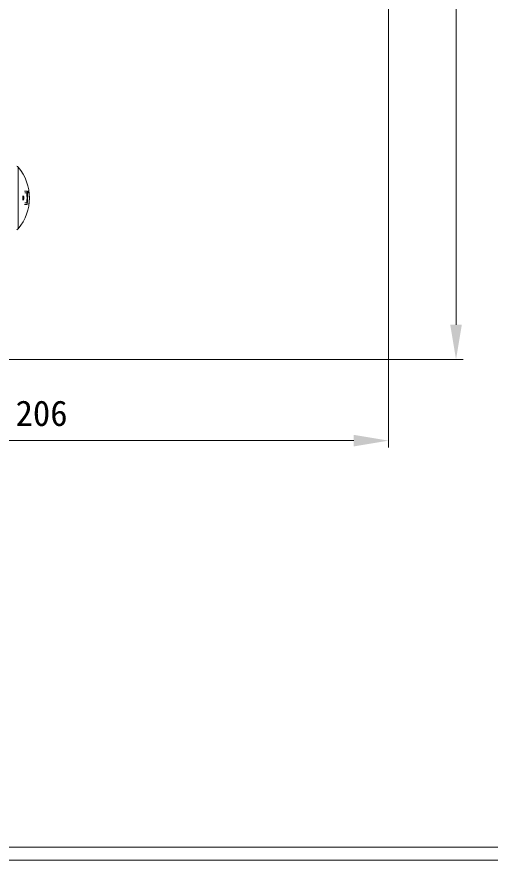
# Model space of a CAD drawing. Units: millimetres, scale not verified. Extents: x -354 to 426, y -525 to 245.
# Drawn here: x -51.7 to 84.3, y -245 to -2.8 of the extents above; entities that cross this region are included whole.
import ezdxf
from ezdxf.enums import TextEntityAlignment as Align

# ---------------------------------------------------------------- set-up
doc = ezdxf.new("R2010")
doc.units = ezdxf.units.MM
doc.header["$LTSCALE"] = 2
doc.header["$PDMODE"] = 32
doc.header["$PDSIZE"] = 0.8
doc.layers.add('0-0_0', color=7, linetype='Continuous', lineweight=18)
doc.layers.add('0-7_DEFPOINTS', color=7, linetype='Continuous')
doc.styles.add('ＭＳ ゴシック', font='')
doc.styles.get('ＭＳ ゴシック').set_extended_font_data('MS Gothic')

# ---------------------------------------------------------------- blocks, each defined once
blk = doc.blocks.new('D53')
at = {"layer": '0-0_0', "color": 3}
for p, q in [((1171.798, 390.213), (1171.798, 137.574)), ((1161.798, 139.574), (975.805, 139.574))]:
    blk.add_line(p, q, dxfattribs=at)
blk.add_solid([(1161.798, 141.241), (1161.798, 137.907), (1171.798, 139.574)], dxfattribs=at)
at = {"layer": '0-0_0', "style": 'ＭＳ ゴシック'}
blk.add_text('206', height=7.331, dxfattribs=at).set_placement((1064.628, 141.574), align=Align.BOTTOM_LEFT)
blk = doc.blocks.new('D110')
at = {"layer": '0-0_0', "color": 3}
for p, q in [((1172.098, 390.513), (1193.209, 390.513)), ((1191.209, 172.869), (1191.209, 380.513)), ((989.019, 162.869), (1193.209, 162.869))]:
    blk.add_line(p, q, dxfattribs=at)
for points in [[(1189.543, 380.513), (1192.876, 380.513), (1191.209, 390.513)], [(1189.543, 172.869), (1192.876, 172.869), (1191.209, 162.869)]]:
    blk.add_solid(points, dxfattribs=at)
at = {"layer": '0-7_DEFPOINTS'}
for p in [(1171.798, 390.513), (1191.209, 390.513), (988.719, 162.869)]:
    blk.add_point(p, dxfattribs=at)
at = {"layer": '0-0_0', "style": 'ＭＳ ゴシック'}
blk.add_text('228', height=7.331, rotation=90, dxfattribs=at).set_placement((1189.209, 263.358), align=Align.BOTTOM_LEFT)

msp = doc.modelspace()

# ---------------------------------------------------------------- linework, layer by layer
at = {"layer": '0-0_0'}
for p, q in [((-51.31, -45.97), (-51.31, -63.644)), ((-350.367, -241.293), (350.305, -241.293)), ((31.98, -241.293), (350.305, -241.293)), ((-354.111, -245.037), (354.049, -245.037))]:
    msp.add_line(p, q, dxfattribs=at)
at = {"layer": '0-0_0', "lineweight": 15}
for p, q in [((-49.443, -52.902), (-48.722, -52.902)), ((-48.552, -52.902), (-48.179, -52.902)), ((-49.377, -53.388), (-48.808, -53.388)), ((-48.138, -53.388), (-48.49, -53.388)), ((-48.722, -56.712), (-49.443, -56.712)), ((-48.808, -56.225), (-49.377, -56.225)), ((-48.179, -56.712), (-48.198, -56.712))]:
    msp.add_line(p, q, dxfattribs=at)
at = {"layer": '0-0_0'}
for centre, radius, start, end in [((28.931, 5.474), 188.95, 92.81566, 182.63721), ((-52.803, -47.25), 1.967, 40.59688, 54.38108), ((-61.621, -54.807), 13.58, 319.40312, 40.59688), ((-52.803, -62.364), 1.967, 305.61892, 319.40312)]:
    msp.add_arc(centre, radius, start, end, dxfattribs=at)
at = {"layer": '0-0_0', "lineweight": 15}
for radius, start, end in [(13.039, 351.60026, 8.39974), (13.207, 6.16527, 8.29203), (13.577, 351.93494, 8.06506), (11.656, 357.01042, 2.98958), (11.928, 357.0786, 2.9214), (12.891, 353.68287, 6.31713), (13.558, 351.9236, 6.00543)]:
    msp.add_arc((-61.621, -54.807), radius, start, end, dxfattribs=at)

# ---------------------------------------------------------------- block references
at = {"layer": '0-0_0'}
for name in ['D53', 'D110']:
    msp.add_blockref(name, (-1116.663, -264.099), dxfattribs=at)

doc.saveas('drawing.dxf')
